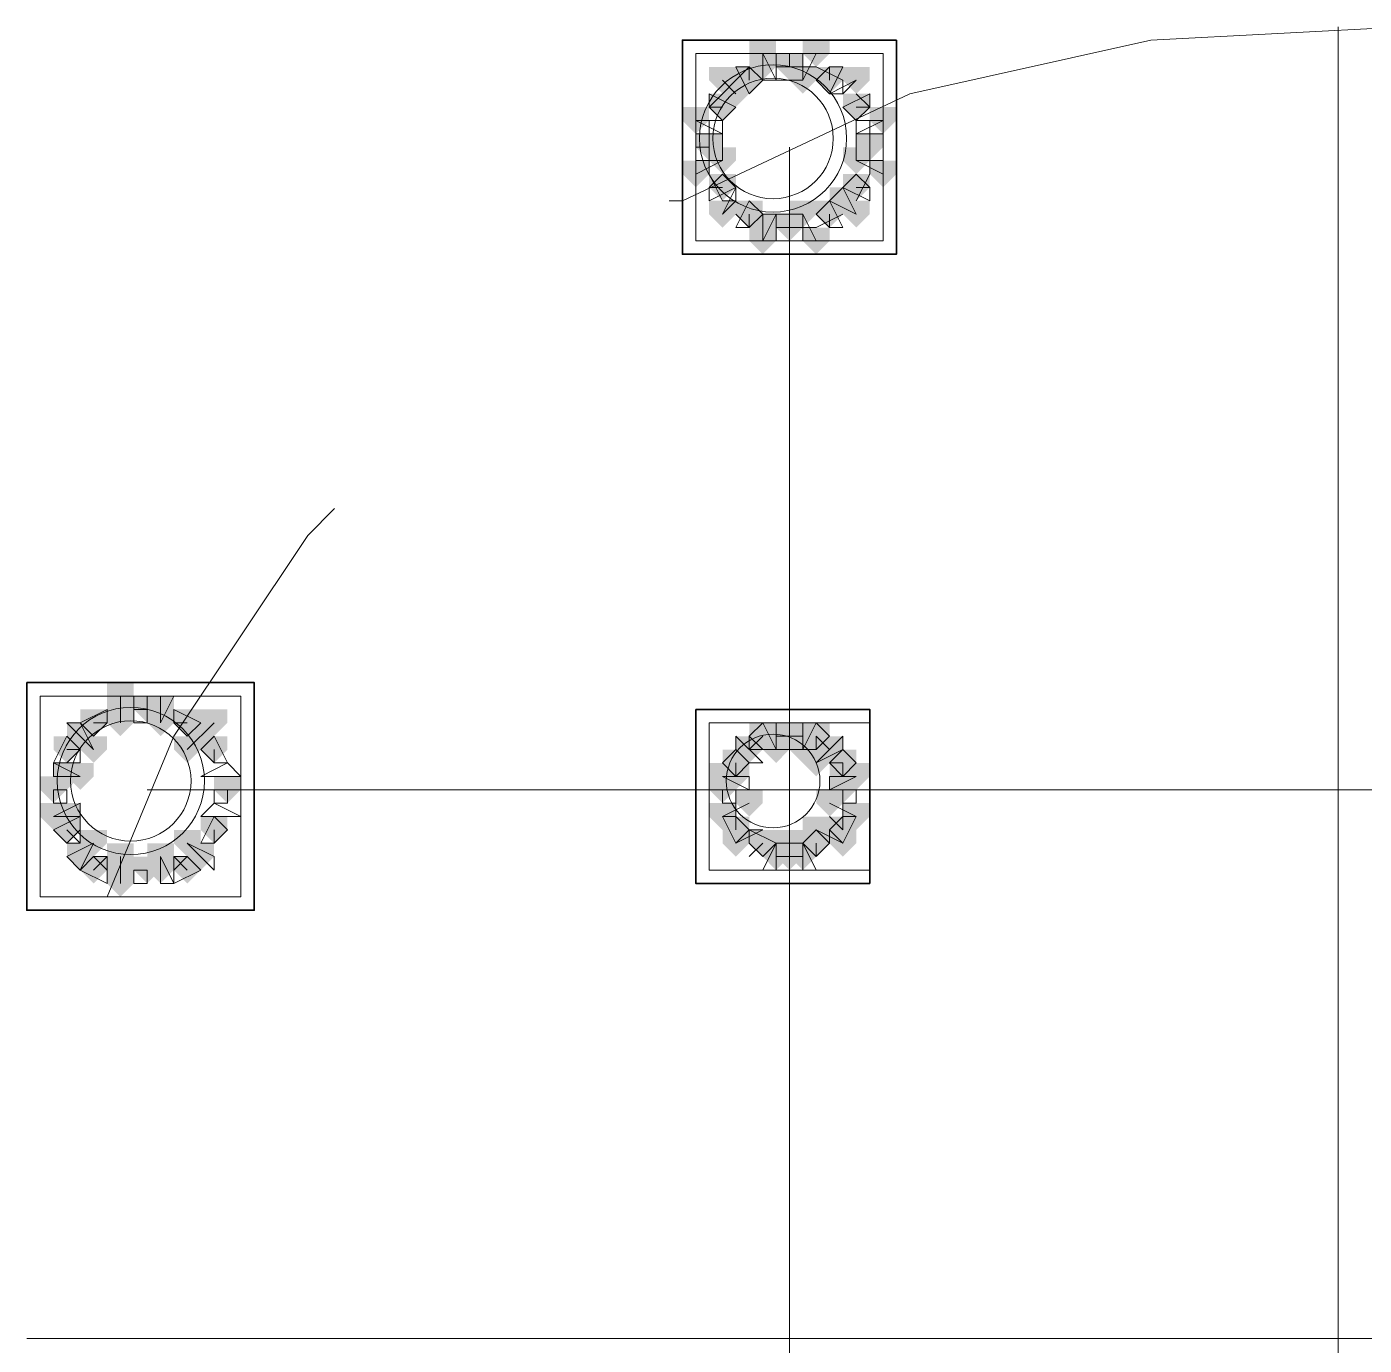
# Model space of a CAD drawing. Header units: millimetres. Extents: x 2315 to 4619, y 1334 to 1897.
# Drawn here: x 3536.06 to 3542.16, y 1541.67 to 1547.68 of the extents above; entities that cross this region are included whole.
import ezdxf

# ---------------------------------------------------------------- set-up
doc = ezdxf.new("R2010")
doc.units = ezdxf.units.MM
for name, color, linetype, true_color in [('PDF_10', 7, 'Continuous', 0x00b85c), ('PDF_AXIS', 7, 'Continuous', 0x00b85c), ('PDF_柱构件', 7, 'Continuous', 0x00b85c), ('PDF_转运站初步方案', 7, 'Continuous', 0x00b85c)]:
    doc.layers.add(name, color=color, linetype=linetype, true_color=true_color)
doc.layers.add('PDF_中心线层', color=1, linetype='Continuous')
doc.layers.add('PDF_粗实线层', color=7, linetype='Continuous')

msp = doc.modelspace()

# ---------------------------------------------------------------- hatches: boundary and pattern name
at = {"layer": 'PDF_10', "transparency": 33554559}
for points in [[(3539.5385, 1547.5601), (3539.4774, 1547.5601), (3539.4774, 1547.499), (3539.5385, 1547.4379), (3539.5996, 1547.499), (3539.5996, 1547.5601)], [(3539.5385, 1547.5601), (3539.4774, 1547.5601), (3539.4774, 1547.499), (3539.5385, 1547.4379), (3539.5996, 1547.499), (3539.5996, 1547.5601)], [(3539.3553, 1547.499), (3539.2942, 1547.499), (3539.2942, 1547.4379), (3539.3553, 1547.3768), (3539.4164, 1547.4379), (3539.4164, 1547.499)], [(3539.3553, 1547.499), (3539.2942, 1547.499), (3539.2942, 1547.4379), (3539.3553, 1547.3768), (3539.4164, 1547.4379), (3539.4164, 1547.499)], [(3539.7218, 1547.499), (3539.6607, 1547.499), (3539.6607, 1547.4379), (3539.7218, 1547.3768), (3539.7828, 1547.4379), (3539.7828, 1547.499)], [(3539.7218, 1547.499), (3539.6607, 1547.499), (3539.6607, 1547.4379), (3539.7218, 1547.3768), (3539.7828, 1547.4379), (3539.7828, 1547.499)], [(3539.2331, 1547.3768), (3539.172, 1547.3768), (3539.172, 1547.3157), (3539.2331, 1547.2547), (3539.2942, 1547.3157), (3539.2942, 1547.3768)], [(3539.2331, 1547.3768), (3539.172, 1547.3768), (3539.172, 1547.3157), (3539.2331, 1547.2547), (3539.2942, 1547.3157), (3539.2942, 1547.3768)], [(3539.8439, 1547.3768), (3539.7828, 1547.3768), (3539.7828, 1547.3157), (3539.8439, 1547.2547), (3539.905, 1547.3157), (3539.905, 1547.3768)], [(3539.8439, 1547.3768), (3539.7828, 1547.3768), (3539.7828, 1547.3157), (3539.8439, 1547.2547), (3539.905, 1547.3157), (3539.905, 1547.3768)], [(3539.172, 1547.1936), (3539.1109, 1547.1936), (3539.1109, 1547.1325), (3539.172, 1547.0714), (3539.2331, 1547.1325), (3539.2331, 1547.1936)], [(3539.172, 1547.1936), (3539.1109, 1547.1936), (3539.1109, 1547.1325), (3539.172, 1547.0714), (3539.2331, 1547.1325), (3539.2331, 1547.1936)], [(3539.905, 1547.1936), (3539.8439, 1547.1936), (3539.8439, 1547.1325), (3539.905, 1547.0714), (3539.9661, 1547.1325), (3539.9661, 1547.1936)], [(3539.905, 1547.1936), (3539.8439, 1547.1936), (3539.8439, 1547.1325), (3539.905, 1547.0714), (3539.9661, 1547.1325), (3539.9661, 1547.1936)], [(3539.905, 1547.1936), (3539.8439, 1547.1936), (3539.8439, 1547.1325), (3539.905, 1547.0714), (3539.9661, 1547.1325), (3539.9661, 1547.1936)], [(3539.2331, 1547.0103), (3539.172, 1547.0103), (3539.172, 1546.9493), (3539.2331, 1546.8882), (3539.2942, 1546.9493), (3539.2942, 1547.0103)], [(3539.2331, 1547.0103), (3539.172, 1547.0103), (3539.172, 1546.9493), (3539.2331, 1546.8882), (3539.2942, 1546.9493), (3539.2942, 1547.0103)], [(3539.8439, 1547.0103), (3539.7828, 1547.0103), (3539.7828, 1546.9493), (3539.8439, 1546.8882), (3539.905, 1546.9493), (3539.905, 1547.0103)], [(3539.8439, 1547.0103), (3539.7828, 1547.0103), (3539.7828, 1546.9493), (3539.8439, 1546.8882), (3539.905, 1546.9493), (3539.905, 1547.0103)], [(3539.3553, 1546.8882), (3539.2942, 1546.8882), (3539.2942, 1546.8271), (3539.3553, 1546.766), (3539.4164, 1546.8271), (3539.4164, 1546.8882)], [(3539.3553, 1546.8882), (3539.2942, 1546.8882), (3539.2942, 1546.8271), (3539.3553, 1546.766), (3539.4164, 1546.8271), (3539.4164, 1546.8882)], [(3539.7218, 1546.8882), (3539.6607, 1546.8882), (3539.6607, 1546.8271), (3539.7218, 1546.766), (3539.7828, 1546.8271), (3539.7828, 1546.8882)], [(3539.7218, 1546.8882), (3539.6607, 1546.8882), (3539.6607, 1546.8271), (3539.7218, 1546.766), (3539.7828, 1546.8271), (3539.7828, 1546.8882)], [(3539.5385, 1546.8271), (3539.4774, 1546.8271), (3539.4774, 1546.766), (3539.5385, 1546.7049), (3539.5996, 1546.766), (3539.5996, 1546.8271)], [(3539.5385, 1546.8271), (3539.4774, 1546.8271), (3539.4774, 1546.766), (3539.5385, 1546.7049), (3539.5996, 1546.766), (3539.5996, 1546.8271)], [(3536.6066, 1544.6282), (3536.5455, 1544.6282), (3536.5455, 1544.5671), (3536.6066, 1544.506), (3536.6677, 1544.5671), (3536.6677, 1544.6282)], [(3536.6066, 1544.6282), (3536.5455, 1544.6282), (3536.5455, 1544.5671), (3536.6066, 1544.506), (3536.6677, 1544.5671), (3536.6677, 1544.6282)], [(3536.3623, 1544.5671), (3536.3012, 1544.5671), (3536.3012, 1544.506), (3536.3623, 1544.4449), (3536.4234, 1544.506), (3536.4234, 1544.5671)], [(3536.3623, 1544.5671), (3536.3012, 1544.5671), (3536.3012, 1544.506), (3536.3623, 1544.4449), (3536.4234, 1544.506), (3536.4234, 1544.5671)], [(3536.7899, 1544.5671), (3536.7288, 1544.5671), (3536.7288, 1544.506), (3536.7899, 1544.4449), (3536.8509, 1544.506), (3536.8509, 1544.5671)], [(3536.7899, 1544.5671), (3536.7288, 1544.5671), (3536.7288, 1544.506), (3536.7899, 1544.4449), (3536.8509, 1544.506), (3536.8509, 1544.5671)], [(3539.4164, 1544.506), (3539.3553, 1544.506), (3539.3553, 1544.4449), (3539.4164, 1544.3839), (3539.4774, 1544.4449), (3539.4774, 1544.506)], [(3539.4164, 1544.506), (3539.3553, 1544.506), (3539.3553, 1544.4449), (3539.4164, 1544.3839), (3539.4774, 1544.4449), (3539.4774, 1544.506)], [(3539.5385, 1544.506), (3539.4774, 1544.506), (3539.4774, 1544.4449), (3539.5385, 1544.3839), (3539.5996, 1544.4449), (3539.5996, 1544.506)], [(3539.5385, 1544.506), (3539.4774, 1544.506), (3539.4774, 1544.4449), (3539.5385, 1544.3839), (3539.5996, 1544.4449), (3539.5996, 1544.506)], [(3539.6607, 1544.506), (3539.5996, 1544.506), (3539.5996, 1544.4449), (3539.6607, 1544.3839), (3539.7218, 1544.4449), (3539.7218, 1544.506)], [(3539.6607, 1544.506), (3539.5996, 1544.506), (3539.5996, 1544.4449), (3539.6607, 1544.3839), (3539.7218, 1544.4449), (3539.7218, 1544.506)], [(3536.2401, 1544.4449), (3536.1791, 1544.4449), (3536.1791, 1544.3839), (3536.2401, 1544.3228), (3536.3012, 1544.3839), (3536.3012, 1544.4449)], [(3536.2401, 1544.4449), (3536.1791, 1544.4449), (3536.1791, 1544.3839), (3536.2401, 1544.3228), (3536.3012, 1544.3839), (3536.3012, 1544.4449)], [(3536.912, 1544.4449), (3536.8509, 1544.4449), (3536.8509, 1544.3839), (3536.912, 1544.3228), (3536.9731, 1544.3839), (3536.9731, 1544.4449)], [(3536.912, 1544.4449), (3536.8509, 1544.4449), (3536.8509, 1544.3839), (3536.912, 1544.3228), (3536.9731, 1544.3839), (3536.9731, 1544.4449)], [(3536.912, 1544.4449), (3536.8509, 1544.4449), (3536.8509, 1544.3839), (3536.912, 1544.3228), (3536.9731, 1544.3839), (3536.9731, 1544.4449)], [(3539.2942, 1544.3839), (3539.2331, 1544.3839), (3539.2331, 1544.3228), (3539.2942, 1544.2617), (3539.3553, 1544.3228), (3539.3553, 1544.3839)], [(3539.2942, 1544.3839), (3539.2331, 1544.3839), (3539.2331, 1544.3228), (3539.2942, 1544.2617), (3539.3553, 1544.3228), (3539.3553, 1544.3839)], [(3539.2942, 1544.3839), (3539.2331, 1544.3839), (3539.2331, 1544.3228), (3539.2942, 1544.2617), (3539.3553, 1544.3228), (3539.3553, 1544.3839)], [(3539.7828, 1544.3839), (3539.7218, 1544.3839), (3539.7218, 1544.3228), (3539.7828, 1544.2617), (3539.8439, 1544.3228), (3539.8439, 1544.3839)], [(3539.7828, 1544.3839), (3539.7218, 1544.3839), (3539.7218, 1544.3228), (3539.7828, 1544.2617), (3539.8439, 1544.3228), (3539.8439, 1544.3839)], [(3536.1791, 1544.2617), (3536.118, 1544.2617), (3536.118, 1544.2006), (3536.1791, 1544.1395), (3536.2401, 1544.2006), (3536.2401, 1544.2617)], [(3536.1791, 1544.2617), (3536.118, 1544.2617), (3536.118, 1544.2006), (3536.1791, 1544.1395), (3536.2401, 1544.2006), (3536.2401, 1544.2617)], [(3536.9731, 1544.2617), (3536.912, 1544.2617), (3536.912, 1544.2006), (3536.9731, 1544.1395), (3537.0342, 1544.2006), (3537.0342, 1544.2617)], [(3536.9731, 1544.2617), (3536.912, 1544.2617), (3536.912, 1544.2006), (3536.9731, 1544.1395), (3537.0342, 1544.2006), (3537.0342, 1544.2617)], [(3539.2331, 1544.2617), (3539.172, 1544.2617), (3539.172, 1544.2006), (3539.2331, 1544.1395), (3539.2942, 1544.2006), (3539.2942, 1544.2617)], [(3539.2331, 1544.2617), (3539.172, 1544.2617), (3539.172, 1544.2006), (3539.2331, 1544.1395), (3539.2942, 1544.2006), (3539.2942, 1544.2617)], [(3539.7828, 1544.2617), (3539.7218, 1544.2617), (3539.7218, 1544.2006), (3539.7828, 1544.1395), (3539.8439, 1544.2006), (3539.8439, 1544.2617)], [(3539.7828, 1544.2617), (3539.7218, 1544.2617), (3539.7218, 1544.2006), (3539.7828, 1544.1395), (3539.8439, 1544.2006), (3539.8439, 1544.2617)], [(3536.2401, 1544.0784), (3536.1791, 1544.0784), (3536.1791, 1544.0174), (3536.2401, 1543.9563), (3536.3012, 1544.0174), (3536.3012, 1544.0784)], [(3536.2401, 1544.0784), (3536.1791, 1544.0784), (3536.1791, 1544.0174), (3536.2401, 1543.9563), (3536.3012, 1544.0174), (3536.3012, 1544.0784)], [(3536.912, 1544.0784), (3536.8509, 1544.0784), (3536.8509, 1544.0174), (3536.912, 1543.9563), (3536.9731, 1544.0174), (3536.9731, 1544.0784)], [(3536.912, 1544.0784), (3536.8509, 1544.0784), (3536.8509, 1544.0174), (3536.912, 1543.9563), (3536.9731, 1544.0174), (3536.9731, 1544.0784)], [(3539.2942, 1544.0784), (3539.2331, 1544.0784), (3539.2331, 1544.0174), (3539.2942, 1543.9563), (3539.3553, 1544.0174), (3539.3553, 1544.0784)], [(3539.2942, 1544.0784), (3539.2331, 1544.0784), (3539.2331, 1544.0174), (3539.2942, 1543.9563), (3539.3553, 1544.0174), (3539.3553, 1544.0784)], [(3539.7828, 1544.0784), (3539.7218, 1544.0784), (3539.7218, 1544.0174), (3539.7828, 1543.9563), (3539.8439, 1544.0174), (3539.8439, 1544.0784)], [(3539.7828, 1544.0784), (3539.7218, 1544.0784), (3539.7218, 1544.0174), (3539.7828, 1543.9563), (3539.8439, 1544.0174), (3539.8439, 1544.0784)], [(3539.4164, 1544.0174), (3539.3553, 1544.0174), (3539.3553, 1543.9563), (3539.4164, 1543.8952), (3539.4774, 1543.9563), (3539.4774, 1544.0174)], [(3539.4164, 1544.0174), (3539.3553, 1544.0174), (3539.3553, 1543.9563), (3539.4164, 1543.8952), (3539.4774, 1543.9563), (3539.4774, 1544.0174)], [(3539.6607, 1544.0174), (3539.5996, 1544.0174), (3539.5996, 1543.9563), (3539.6607, 1543.8952), (3539.7218, 1543.9563), (3539.7218, 1544.0174)], [(3539.6607, 1544.0174), (3539.5996, 1544.0174), (3539.5996, 1543.9563), (3539.6607, 1543.8952), (3539.7218, 1543.9563), (3539.7218, 1544.0174)], [(3539.5385, 1543.9563), (3539.4774, 1543.9563), (3539.4774, 1543.8952), (3539.5385, 1543.8341), (3539.5996, 1543.8952), (3539.5996, 1543.9563)], [(3539.5385, 1543.9563), (3539.4774, 1543.9563), (3539.4774, 1543.8952), (3539.5385, 1543.8341), (3539.5996, 1543.8952), (3539.5996, 1543.9563)], [(3536.3623, 1543.8952), (3536.3012, 1543.8952), (3536.3012, 1543.8341), (3536.3623, 1543.773), (3536.4234, 1543.8341), (3536.4234, 1543.8952)], [(3536.3623, 1543.8952), (3536.3012, 1543.8952), (3536.3012, 1543.8341), (3536.3623, 1543.773), (3536.4234, 1543.8341), (3536.4234, 1543.8952)], [(3536.6066, 1543.8952), (3536.5455, 1543.8952), (3536.5455, 1543.8341), (3536.6066, 1543.773), (3536.6677, 1543.8341), (3536.6677, 1543.8952)], [(3536.6066, 1543.8952), (3536.5455, 1543.8952), (3536.5455, 1543.8341), (3536.6066, 1543.773), (3536.6677, 1543.8341), (3536.6677, 1543.8952)], [(3536.7899, 1543.8952), (3536.7288, 1543.8952), (3536.7288, 1543.8341), (3536.7899, 1543.773), (3536.8509, 1543.8341), (3536.8509, 1543.8952)], [(3536.7899, 1543.8952), (3536.7288, 1543.8952), (3536.7288, 1543.8341), (3536.7899, 1543.773), (3536.8509, 1543.8341), (3536.8509, 1543.8952)]]:
    msp.add_hatch(color=256, dxfattribs=at).paths.add_polyline_path(points)
at = {"layer": 'PDF_柱构件', "transparency": 33554559}
for points in [[(3539.4164, 1547.6211), (3539.3553, 1547.6211), (3539.3553, 1547.5601), (3539.4164, 1547.499), (3539.4774, 1547.5601), (3539.4774, 1547.6211)], [(3539.6607, 1547.6211), (3539.5996, 1547.6211), (3539.5996, 1547.5601), (3539.6607, 1547.499), (3539.7218, 1547.5601), (3539.7218, 1547.6211)], [(3539.4164, 1547.5601), (3539.3553, 1547.5601), (3539.3553, 1547.499), (3539.4164, 1547.4379), (3539.4774, 1547.499), (3539.4774, 1547.5601)], [(3539.2331, 1547.499), (3539.172, 1547.499), (3539.172, 1547.4379), (3539.2331, 1547.3768), (3539.2942, 1547.4379), (3539.2942, 1547.499)], [(3539.5996, 1547.499), (3539.5385, 1547.499), (3539.5385, 1547.4379), (3539.5996, 1547.3768), (3539.6607, 1547.4379), (3539.6607, 1547.499)], [(3539.8439, 1547.499), (3539.7828, 1547.499), (3539.7828, 1547.4379), (3539.8439, 1547.3768), (3539.905, 1547.4379), (3539.905, 1547.499)], [(3539.2942, 1547.4379), (3539.2331, 1547.4379), (3539.2331, 1547.3768), (3539.2942, 1547.3157), (3539.3553, 1547.3768), (3539.3553, 1547.4379)], [(3539.1109, 1547.3157), (3539.0499, 1547.3157), (3539.0499, 1547.2547), (3539.1109, 1547.1936), (3539.172, 1547.2547), (3539.172, 1547.3157)], [(3539.9661, 1547.3157), (3539.905, 1547.3157), (3539.905, 1547.2547), (3539.9661, 1547.1936), (3540.0272, 1547.2547), (3540.0272, 1547.3157)], [(3539.2331, 1547.1325), (3539.172, 1547.1325), (3539.172, 1547.0714), (3539.2331, 1547.0103), (3539.2942, 1547.0714), (3539.2942, 1547.1325)], [(3539.8439, 1547.1325), (3539.7828, 1547.1325), (3539.7828, 1547.0714), (3539.8439, 1547.0103), (3539.905, 1547.0714), (3539.905, 1547.1325)], [(3539.1109, 1547.0714), (3539.0499, 1547.0714), (3539.0499, 1547.0103), (3539.1109, 1546.9493), (3539.172, 1547.0103), (3539.172, 1547.0714)], [(3539.9661, 1547.0714), (3539.905, 1547.0714), (3539.905, 1547.0103), (3539.9661, 1546.9493), (3540.0272, 1547.0103), (3540.0272, 1547.0714)], [(3539.7828, 1546.9493), (3539.7218, 1546.9493), (3539.7218, 1546.8882), (3539.7828, 1546.8271), (3539.8439, 1546.8882), (3539.8439, 1546.9493)], [(3539.2331, 1546.8882), (3539.172, 1546.8882), (3539.172, 1546.8271), (3539.2331, 1546.766), (3539.2942, 1546.8271), (3539.2942, 1546.8882)], [(3539.5996, 1546.8882), (3539.5385, 1546.8882), (3539.5385, 1546.8271), (3539.5996, 1546.766), (3539.6607, 1546.8271), (3539.6607, 1546.8882)], [(3539.8439, 1546.8882), (3539.7828, 1546.8882), (3539.7828, 1546.8271), (3539.8439, 1546.766), (3539.905, 1546.8271), (3539.905, 1546.8882)], [(3539.4164, 1546.8271), (3539.3553, 1546.8271), (3539.3553, 1546.766), (3539.4164, 1546.7049), (3539.4774, 1546.766), (3539.4774, 1546.8271)], [(3539.4164, 1546.766), (3539.3553, 1546.766), (3539.3553, 1546.7049), (3539.4164, 1546.6439), (3539.4774, 1546.7049), (3539.4774, 1546.766)], [(3539.6607, 1546.766), (3539.5996, 1546.766), (3539.5996, 1546.7049), (3539.6607, 1546.6439), (3539.7218, 1546.7049), (3539.7218, 1546.766)], [(3536.4845, 1544.6893), (3536.4234, 1544.6893), (3536.4234, 1544.6282), (3536.4845, 1544.5671), (3536.5455, 1544.6282), (3536.5455, 1544.6893)], [(3536.4845, 1544.6282), (3536.4234, 1544.6282), (3536.4234, 1544.5671), (3536.4845, 1544.506), (3536.5455, 1544.5671), (3536.5455, 1544.6282)], [(3536.6677, 1544.6282), (3536.6066, 1544.6282), (3536.6066, 1544.5671), (3536.6677, 1544.506), (3536.7288, 1544.5671), (3536.7288, 1544.6282)], [(3536.4845, 1544.5671), (3536.4234, 1544.5671), (3536.4234, 1544.506), (3536.4845, 1544.4449), (3536.5455, 1544.506), (3536.5455, 1544.5671)], [(3536.6677, 1544.5671), (3536.6066, 1544.5671), (3536.6066, 1544.506), (3536.6677, 1544.4449), (3536.7288, 1544.506), (3536.7288, 1544.5671)], [(3536.912, 1544.5671), (3536.8509, 1544.5671), (3536.8509, 1544.506), (3536.912, 1544.4449), (3536.9731, 1544.506), (3536.9731, 1544.5671)], [(3536.3012, 1544.506), (3536.2401, 1544.506), (3536.2401, 1544.4449), (3536.3012, 1544.3839), (3536.3623, 1544.4449), (3536.3623, 1544.506)], [(3536.8509, 1544.506), (3536.7899, 1544.506), (3536.7899, 1544.4449), (3536.8509, 1544.3839), (3536.912, 1544.4449), (3536.912, 1544.506)], [(3539.4774, 1544.506), (3539.4164, 1544.506), (3539.4164, 1544.4449), (3539.4774, 1544.3839), (3539.5385, 1544.4449), (3539.5385, 1544.506)], [(3539.5996, 1544.506), (3539.5385, 1544.506), (3539.5385, 1544.4449), (3539.5996, 1544.3839), (3539.6607, 1544.4449), (3539.6607, 1544.506)], [(3536.3623, 1544.4449), (3536.3012, 1544.4449), (3536.3012, 1544.3839), (3536.3623, 1544.3228), (3536.4234, 1544.3839), (3536.4234, 1544.4449)], [(3536.7899, 1544.4449), (3536.7288, 1544.4449), (3536.7288, 1544.3839), (3536.7899, 1544.3228), (3536.8509, 1544.3839), (3536.8509, 1544.4449)], [(3539.3553, 1544.4449), (3539.2942, 1544.4449), (3539.2942, 1544.3839), (3539.3553, 1544.3228), (3539.4164, 1544.3839), (3539.4164, 1544.4449)], [(3539.4774, 1544.4449), (3539.4164, 1544.4449), (3539.4164, 1544.3839), (3539.4774, 1544.3228), (3539.5385, 1544.3839), (3539.5385, 1544.4449)], [(3539.5996, 1544.4449), (3539.5385, 1544.4449), (3539.5385, 1544.3839), (3539.5996, 1544.3228), (3539.6607, 1544.3839), (3539.6607, 1544.4449)], [(3539.7218, 1544.4449), (3539.6607, 1544.4449), (3539.6607, 1544.3839), (3539.7218, 1544.3228), (3539.7828, 1544.3839), (3539.7828, 1544.4449)], [(3539.6607, 1544.3839), (3539.5996, 1544.3839), (3539.5996, 1544.3228), (3539.6607, 1544.2617), (3539.7218, 1544.3228), (3539.7218, 1544.3839)], [(3536.2401, 1544.3228), (3536.1791, 1544.3228), (3536.1791, 1544.2617), (3536.2401, 1544.2006), (3536.3012, 1544.2617), (3536.3012, 1544.3228)], [(3536.3012, 1544.3228), (3536.2401, 1544.3228), (3536.2401, 1544.2617), (3536.3012, 1544.2006), (3536.3623, 1544.2617), (3536.3623, 1544.3228)], [(3539.2331, 1544.3228), (3539.172, 1544.3228), (3539.172, 1544.2617), (3539.2331, 1544.2006), (3539.2942, 1544.2617), (3539.2942, 1544.3228)], [(3539.2942, 1544.3228), (3539.2331, 1544.3228), (3539.2331, 1544.2617), (3539.2942, 1544.2006), (3539.3553, 1544.2617), (3539.3553, 1544.3228)], [(3539.7828, 1544.3228), (3539.7218, 1544.3228), (3539.7218, 1544.2617), (3539.7828, 1544.2006), (3539.8439, 1544.2617), (3539.8439, 1544.3228)], [(3539.8439, 1544.3228), (3539.7828, 1544.3228), (3539.7828, 1544.2617), (3539.8439, 1544.2006), (3539.905, 1544.2617), (3539.905, 1544.3228)], [(3539.3553, 1544.2006), (3539.2942, 1544.2006), (3539.2942, 1544.1395), (3539.3553, 1544.0784), (3539.4164, 1544.1395), (3539.4164, 1544.2006)], [(3539.7218, 1544.2006), (3539.6607, 1544.2006), (3539.6607, 1544.1395), (3539.7218, 1544.0784), (3539.7828, 1544.1395), (3539.7828, 1544.2006)], [(3536.1791, 1544.1395), (3536.118, 1544.1395), (3536.118, 1544.0784), (3536.1791, 1544.0174), (3536.2401, 1544.0784), (3536.2401, 1544.1395)], [(3536.2401, 1544.1395), (3536.1791, 1544.1395), (3536.1791, 1544.0784), (3536.2401, 1544.0174), (3536.3012, 1544.0784), (3536.3012, 1544.1395)], [(3539.2331, 1544.1395), (3539.172, 1544.1395), (3539.172, 1544.0784), (3539.2331, 1544.0174), (3539.2942, 1544.0784), (3539.2942, 1544.1395)], [(3539.8439, 1544.1395), (3539.7828, 1544.1395), (3539.7828, 1544.0784), (3539.8439, 1544.0174), (3539.905, 1544.0784), (3539.905, 1544.1395)], [(3539.6607, 1544.0784), (3539.5996, 1544.0784), (3539.5996, 1544.0174), (3539.6607, 1543.9563), (3539.7218, 1544.0174), (3539.7218, 1544.0784)], [(3536.3623, 1544.0174), (3536.3012, 1544.0174), (3536.3012, 1543.9563), (3536.3623, 1543.8952), (3536.4234, 1543.9563), (3536.4234, 1544.0174)], [(3536.7899, 1544.0174), (3536.7288, 1544.0174), (3536.7288, 1543.9563), (3536.7899, 1543.8952), (3536.8509, 1543.9563), (3536.8509, 1544.0174)], [(3539.2942, 1544.0174), (3539.2331, 1544.0174), (3539.2331, 1543.9563), (3539.2942, 1543.8952), (3539.3553, 1543.9563), (3539.3553, 1544.0174)], [(3539.4774, 1544.0174), (3539.4164, 1544.0174), (3539.4164, 1543.9563), (3539.4774, 1543.8952), (3539.5385, 1543.9563), (3539.5385, 1544.0174)], [(3539.5996, 1544.0174), (3539.5385, 1544.0174), (3539.5385, 1543.9563), (3539.5996, 1543.8952), (3539.6607, 1543.9563), (3539.6607, 1544.0174)], [(3539.7828, 1544.0174), (3539.7218, 1544.0174), (3539.7218, 1543.9563), (3539.7828, 1543.8952), (3539.8439, 1543.9563), (3539.8439, 1544.0174)], [(3536.3012, 1543.9563), (3536.2401, 1543.9563), (3536.2401, 1543.8952), (3536.3012, 1543.8341), (3536.3623, 1543.8952), (3536.3623, 1543.9563)], [(3536.4845, 1543.9563), (3536.4234, 1543.9563), (3536.4234, 1543.8952), (3536.4845, 1543.8341), (3536.5455, 1543.8952), (3536.5455, 1543.9563)], [(3536.6677, 1543.9563), (3536.6066, 1543.9563), (3536.6066, 1543.8952), (3536.6677, 1543.8341), (3536.7288, 1543.8952), (3536.7288, 1543.9563)], [(3536.8509, 1543.9563), (3536.7899, 1543.9563), (3536.7899, 1543.8952), (3536.8509, 1543.8341), (3536.912, 1543.8952), (3536.912, 1543.9563)], [(3539.4774, 1543.9563), (3539.4164, 1543.9563), (3539.4164, 1543.8952), (3539.4774, 1543.8341), (3539.5385, 1543.8952), (3539.5385, 1543.9563)], [(3539.5996, 1543.9563), (3539.5385, 1543.9563), (3539.5385, 1543.8952), (3539.5996, 1543.8341), (3539.6607, 1543.8952), (3539.6607, 1543.9563)], [(3536.4845, 1543.8952), (3536.4234, 1543.8952), (3536.4234, 1543.8341), (3536.4845, 1543.773), (3536.5455, 1543.8341), (3536.5455, 1543.8952)], [(3536.6677, 1543.8952), (3536.6066, 1543.8952), (3536.6066, 1543.8341), (3536.6677, 1543.773), (3536.7288, 1543.8341), (3536.7288, 1543.8952)], [(3536.4845, 1543.8341), (3536.4234, 1543.8341), (3536.4234, 1543.773), (3536.4845, 1543.712), (3536.5455, 1543.773), (3536.5455, 1543.8341)]]:
    msp.add_hatch(color=256, dxfattribs=at).paths.add_polyline_path(points)
at = {"layer": 'PDF_转运站初步方案', "transparency": 33554559}
for points in [[(3539.5385, 1547.5601), (3539.4774, 1547.5601), (3539.4774, 1547.499), (3539.5385, 1547.4379), (3539.5996, 1547.499), (3539.5996, 1547.5601)], [(3539.5385, 1547.5601), (3539.4774, 1547.5601), (3539.4774, 1547.499), (3539.5385, 1547.4379), (3539.5996, 1547.499), (3539.5996, 1547.5601)], [(3539.3553, 1547.499), (3539.2942, 1547.499), (3539.2942, 1547.4379), (3539.3553, 1547.3768), (3539.4164, 1547.4379), (3539.4164, 1547.499)], [(3539.3553, 1547.499), (3539.2942, 1547.499), (3539.2942, 1547.4379), (3539.3553, 1547.3768), (3539.4164, 1547.4379), (3539.4164, 1547.499)], [(3539.7218, 1547.499), (3539.6607, 1547.499), (3539.6607, 1547.4379), (3539.7218, 1547.3768), (3539.7828, 1547.4379), (3539.7828, 1547.499)], [(3539.7218, 1547.499), (3539.6607, 1547.499), (3539.6607, 1547.4379), (3539.7218, 1547.3768), (3539.7828, 1547.4379), (3539.7828, 1547.499)], [(3539.2331, 1547.3768), (3539.172, 1547.3768), (3539.172, 1547.3157), (3539.2331, 1547.2547), (3539.2942, 1547.3157), (3539.2942, 1547.3768)], [(3539.2331, 1547.3768), (3539.172, 1547.3768), (3539.172, 1547.3157), (3539.2331, 1547.2547), (3539.2942, 1547.3157), (3539.2942, 1547.3768)], [(3539.8439, 1547.3768), (3539.7828, 1547.3768), (3539.7828, 1547.3157), (3539.8439, 1547.2547), (3539.905, 1547.3157), (3539.905, 1547.3768)], [(3539.8439, 1547.3768), (3539.7828, 1547.3768), (3539.7828, 1547.3157), (3539.8439, 1547.2547), (3539.905, 1547.3157), (3539.905, 1547.3768)], [(3539.172, 1547.1936), (3539.1109, 1547.1936), (3539.1109, 1547.1325), (3539.172, 1547.0714), (3539.2331, 1547.1325), (3539.2331, 1547.1936)], [(3539.172, 1547.1936), (3539.1109, 1547.1936), (3539.1109, 1547.1325), (3539.172, 1547.0714), (3539.2331, 1547.1325), (3539.2331, 1547.1936)], [(3539.905, 1547.1936), (3539.8439, 1547.1936), (3539.8439, 1547.1325), (3539.905, 1547.0714), (3539.9661, 1547.1325), (3539.9661, 1547.1936)], [(3539.905, 1547.1936), (3539.8439, 1547.1936), (3539.8439, 1547.1325), (3539.905, 1547.0714), (3539.9661, 1547.1325), (3539.9661, 1547.1936)], [(3539.2331, 1547.0103), (3539.172, 1547.0103), (3539.172, 1546.9493), (3539.2331, 1546.8882), (3539.2942, 1546.9493), (3539.2942, 1547.0103)], [(3539.2331, 1547.0103), (3539.172, 1547.0103), (3539.172, 1546.9493), (3539.2331, 1546.8882), (3539.2942, 1546.9493), (3539.2942, 1547.0103)], [(3539.8439, 1547.0103), (3539.7828, 1547.0103), (3539.7828, 1546.9493), (3539.8439, 1546.8882), (3539.905, 1546.9493), (3539.905, 1547.0103)], [(3539.8439, 1547.0103), (3539.7828, 1547.0103), (3539.7828, 1546.9493), (3539.8439, 1546.8882), (3539.905, 1546.9493), (3539.905, 1547.0103)], [(3539.3553, 1546.8882), (3539.2942, 1546.8882), (3539.2942, 1546.8271), (3539.3553, 1546.766), (3539.4164, 1546.8271), (3539.4164, 1546.8882)], [(3539.3553, 1546.8882), (3539.2942, 1546.8882), (3539.2942, 1546.8271), (3539.3553, 1546.766), (3539.4164, 1546.8271), (3539.4164, 1546.8882)], [(3539.7218, 1546.8882), (3539.6607, 1546.8882), (3539.6607, 1546.8271), (3539.7218, 1546.766), (3539.7828, 1546.8271), (3539.7828, 1546.8882)], [(3539.7218, 1546.8882), (3539.6607, 1546.8882), (3539.6607, 1546.8271), (3539.7218, 1546.766), (3539.7828, 1546.8271), (3539.7828, 1546.8882)], [(3539.5385, 1546.8271), (3539.4774, 1546.8271), (3539.4774, 1546.766), (3539.5385, 1546.7049), (3539.5996, 1546.766), (3539.5996, 1546.8271)], [(3539.5385, 1546.8271), (3539.4774, 1546.8271), (3539.4774, 1546.766), (3539.5385, 1546.7049), (3539.5996, 1546.766), (3539.5996, 1546.8271)], [(3536.6066, 1544.6282), (3536.5455, 1544.6282), (3536.5455, 1544.5671), (3536.6066, 1544.506), (3536.6677, 1544.5671), (3536.6677, 1544.6282)], [(3536.6066, 1544.6282), (3536.5455, 1544.6282), (3536.5455, 1544.5671), (3536.6066, 1544.506), (3536.6677, 1544.5671), (3536.6677, 1544.6282)], [(3536.3623, 1544.5671), (3536.3012, 1544.5671), (3536.3012, 1544.506), (3536.3623, 1544.4449), (3536.4234, 1544.506), (3536.4234, 1544.5671)], [(3536.3623, 1544.5671), (3536.3012, 1544.5671), (3536.3012, 1544.506), (3536.3623, 1544.4449), (3536.4234, 1544.506), (3536.4234, 1544.5671)], [(3536.7899, 1544.5671), (3536.7288, 1544.5671), (3536.7288, 1544.506), (3536.7899, 1544.4449), (3536.8509, 1544.506), (3536.8509, 1544.5671)], [(3536.7899, 1544.5671), (3536.7288, 1544.5671), (3536.7288, 1544.506), (3536.7899, 1544.4449), (3536.8509, 1544.506), (3536.8509, 1544.5671)], [(3539.4164, 1544.506), (3539.3553, 1544.506), (3539.3553, 1544.4449), (3539.4164, 1544.3839), (3539.4774, 1544.4449), (3539.4774, 1544.506)], [(3539.4164, 1544.506), (3539.3553, 1544.506), (3539.3553, 1544.4449), (3539.4164, 1544.3839), (3539.4774, 1544.4449), (3539.4774, 1544.506)], [(3539.5385, 1544.506), (3539.4774, 1544.506), (3539.4774, 1544.4449), (3539.5385, 1544.3839), (3539.5996, 1544.4449), (3539.5996, 1544.506)], [(3539.5385, 1544.506), (3539.4774, 1544.506), (3539.4774, 1544.4449), (3539.5385, 1544.3839), (3539.5996, 1544.4449), (3539.5996, 1544.506)], [(3539.6607, 1544.506), (3539.5996, 1544.506), (3539.5996, 1544.4449), (3539.6607, 1544.3839), (3539.7218, 1544.4449), (3539.7218, 1544.506)], [(3539.6607, 1544.506), (3539.5996, 1544.506), (3539.5996, 1544.4449), (3539.6607, 1544.3839), (3539.7218, 1544.4449), (3539.7218, 1544.506)], [(3536.2401, 1544.4449), (3536.1791, 1544.4449), (3536.1791, 1544.3839), (3536.2401, 1544.3228), (3536.3012, 1544.3839), (3536.3012, 1544.4449)], [(3536.2401, 1544.4449), (3536.1791, 1544.4449), (3536.1791, 1544.3839), (3536.2401, 1544.3228), (3536.3012, 1544.3839), (3536.3012, 1544.4449)], [(3536.912, 1544.4449), (3536.8509, 1544.4449), (3536.8509, 1544.3839), (3536.912, 1544.3228), (3536.9731, 1544.3839), (3536.9731, 1544.4449)], [(3536.912, 1544.4449), (3536.8509, 1544.4449), (3536.8509, 1544.3839), (3536.912, 1544.3228), (3536.9731, 1544.3839), (3536.9731, 1544.4449)], [(3539.2942, 1544.3839), (3539.2331, 1544.3839), (3539.2331, 1544.3228), (3539.2942, 1544.2617), (3539.3553, 1544.3228), (3539.3553, 1544.3839)], [(3539.2942, 1544.3839), (3539.2331, 1544.3839), (3539.2331, 1544.3228), (3539.2942, 1544.2617), (3539.3553, 1544.3228), (3539.3553, 1544.3839)], [(3539.7828, 1544.3839), (3539.7218, 1544.3839), (3539.7218, 1544.3228), (3539.7828, 1544.2617), (3539.8439, 1544.3228), (3539.8439, 1544.3839)], [(3539.7828, 1544.3839), (3539.7218, 1544.3839), (3539.7218, 1544.3228), (3539.7828, 1544.2617), (3539.8439, 1544.3228), (3539.8439, 1544.3839)], [(3536.1791, 1544.2617), (3536.118, 1544.2617), (3536.118, 1544.2006), (3536.1791, 1544.1395), (3536.2401, 1544.2006), (3536.2401, 1544.2617)], [(3536.1791, 1544.2617), (3536.118, 1544.2617), (3536.118, 1544.2006), (3536.1791, 1544.1395), (3536.2401, 1544.2006), (3536.2401, 1544.2617)], [(3536.9731, 1544.2617), (3536.912, 1544.2617), (3536.912, 1544.2006), (3536.9731, 1544.1395), (3537.0342, 1544.2006), (3537.0342, 1544.2617)], [(3536.9731, 1544.2617), (3536.912, 1544.2617), (3536.912, 1544.2006), (3536.9731, 1544.1395), (3537.0342, 1544.2006), (3537.0342, 1544.2617)], [(3539.2331, 1544.2617), (3539.172, 1544.2617), (3539.172, 1544.2006), (3539.2331, 1544.1395), (3539.2942, 1544.2006), (3539.2942, 1544.2617)], [(3539.2331, 1544.2617), (3539.172, 1544.2617), (3539.172, 1544.2006), (3539.2331, 1544.1395), (3539.2942, 1544.2006), (3539.2942, 1544.2617)], [(3539.7828, 1544.2617), (3539.7218, 1544.2617), (3539.7218, 1544.2006), (3539.7828, 1544.1395), (3539.8439, 1544.2006), (3539.8439, 1544.2617)], [(3539.7828, 1544.2617), (3539.7218, 1544.2617), (3539.7218, 1544.2006), (3539.7828, 1544.1395), (3539.8439, 1544.2006), (3539.8439, 1544.2617)], [(3536.2401, 1544.0784), (3536.1791, 1544.0784), (3536.1791, 1544.0174), (3536.2401, 1543.9563), (3536.3012, 1544.0174), (3536.3012, 1544.0784)], [(3536.2401, 1544.0784), (3536.1791, 1544.0784), (3536.1791, 1544.0174), (3536.2401, 1543.9563), (3536.3012, 1544.0174), (3536.3012, 1544.0784)], [(3536.912, 1544.0784), (3536.8509, 1544.0784), (3536.8509, 1544.0174), (3536.912, 1543.9563), (3536.9731, 1544.0174), (3536.9731, 1544.0784)], [(3536.912, 1544.0784), (3536.8509, 1544.0784), (3536.8509, 1544.0174), (3536.912, 1543.9563), (3536.9731, 1544.0174), (3536.9731, 1544.0784)], [(3539.2942, 1544.0784), (3539.2331, 1544.0784), (3539.2331, 1544.0174), (3539.2942, 1543.9563), (3539.3553, 1544.0174), (3539.3553, 1544.0784)], [(3539.2942, 1544.0784), (3539.2331, 1544.0784), (3539.2331, 1544.0174), (3539.2942, 1543.9563), (3539.3553, 1544.0174), (3539.3553, 1544.0784)], [(3539.7828, 1544.0784), (3539.7218, 1544.0784), (3539.7218, 1544.0174), (3539.7828, 1543.9563), (3539.8439, 1544.0174), (3539.8439, 1544.0784)], [(3539.7828, 1544.0784), (3539.7218, 1544.0784), (3539.7218, 1544.0174), (3539.7828, 1543.9563), (3539.8439, 1544.0174), (3539.8439, 1544.0784)], [(3539.4164, 1544.0174), (3539.3553, 1544.0174), (3539.3553, 1543.9563), (3539.4164, 1543.8952), (3539.4774, 1543.9563), (3539.4774, 1544.0174)], [(3539.4164, 1544.0174), (3539.3553, 1544.0174), (3539.3553, 1543.9563), (3539.4164, 1543.8952), (3539.4774, 1543.9563), (3539.4774, 1544.0174)], [(3539.6607, 1544.0174), (3539.5996, 1544.0174), (3539.5996, 1543.9563), (3539.6607, 1543.8952), (3539.7218, 1543.9563), (3539.7218, 1544.0174)], [(3539.6607, 1544.0174), (3539.5996, 1544.0174), (3539.5996, 1543.9563), (3539.6607, 1543.8952), (3539.7218, 1543.9563), (3539.7218, 1544.0174)], [(3539.5385, 1543.9563), (3539.4774, 1543.9563), (3539.4774, 1543.8952), (3539.5385, 1543.8341), (3539.5996, 1543.8952), (3539.5996, 1543.9563)], [(3539.5385, 1543.9563), (3539.4774, 1543.9563), (3539.4774, 1543.8952), (3539.5385, 1543.8341), (3539.5996, 1543.8952), (3539.5996, 1543.9563)], [(3536.3623, 1543.8952), (3536.3012, 1543.8952), (3536.3012, 1543.8341), (3536.3623, 1543.773), (3536.4234, 1543.8341), (3536.4234, 1543.8952)], [(3536.3623, 1543.8952), (3536.3012, 1543.8952), (3536.3012, 1543.8341), (3536.3623, 1543.773), (3536.4234, 1543.8341), (3536.4234, 1543.8952)], [(3536.6066, 1543.8952), (3536.5455, 1543.8952), (3536.5455, 1543.8341), (3536.6066, 1543.773), (3536.6677, 1543.8341), (3536.6677, 1543.8952)], [(3536.6066, 1543.8952), (3536.5455, 1543.8952), (3536.5455, 1543.8341), (3536.6066, 1543.773), (3536.6677, 1543.8341), (3536.6677, 1543.8952)], [(3536.7899, 1543.8952), (3536.7288, 1543.8952), (3536.7288, 1543.8341), (3536.7899, 1543.773), (3536.8509, 1543.8341), (3536.8509, 1543.8952)], [(3536.7899, 1543.8952), (3536.7288, 1543.8952), (3536.7288, 1543.8341), (3536.7899, 1543.773), (3536.8509, 1543.8341), (3536.8509, 1543.8952)]]:
    msp.add_hatch(color=256, dxfattribs=at).paths.add_polyline_path(points)

# ---------------------------------------------------------------- linework, layer by layer
at = {"layer": 'PDF_10', "lineweight": 18}
for points in [[(3539.5385, 1547.499), (3539.5385, 1547.5601)], [(3539.3553, 1547.4379), (3539.3553, 1547.499), (3539.2942, 1547.4379)], [(3539.5996, 1547.499), (3539.4774, 1547.499)], [(3539.7828, 1547.4379), (3539.6607, 1547.499)], [(3539.7218, 1547.4379), (3539.7218, 1547.499)], [(3539.2331, 1547.3768), (3539.172, 1547.3157), (3539.2331, 1547.3157)], [(3539.8439, 1547.3157), (3539.905, 1547.3157), (3539.8439, 1547.3768)], [(3539.172, 1547.1936), (3539.172, 1547.0714)], [(3539.905, 1547.0714), (3539.905, 1547.1936)], [(3539.172, 1547.1325), (3539.1109, 1547.1325)], [(3539.172, 1547.0103), (3539.2331, 1546.8882)], [(3539.8439, 1546.8882), (3539.905, 1547.0103)], [(3539.2331, 1546.9493), (3539.172, 1546.9493)], [(3539.8439, 1546.9493), (3539.905, 1546.9493)], [(3539.2942, 1546.8271), (3539.3553, 1546.766), (3539.3553, 1546.8271)], [(3539.6607, 1546.766), (3539.7828, 1546.8271)], [(3539.7218, 1546.8271), (3539.7218, 1546.766)], [(3539.4774, 1546.766), (3539.5996, 1546.766)], [(3539.5385, 1546.766), (3539.5385, 1546.7049)], [(3536.5455, 1544.5671), (3536.6066, 1544.5671), (3536.6066, 1544.506)], [(3536.3623, 1544.506), (3536.4234, 1544.506), (3536.3623, 1544.506)], [(3536.7899, 1544.506), (3536.7288, 1544.506), (3536.7899, 1544.506)], [(3539.5385, 1544.4449), (3539.5385, 1544.506)], [(3539.3553, 1544.3839), (3539.4164, 1544.4449)], [(3539.4164, 1544.3839), (3539.3553, 1544.4449)], [(3539.4774, 1544.4449), (3539.5996, 1544.4449)], [(3539.6607, 1544.3839), (3539.6607, 1544.4449), (3539.7218, 1544.3839)], [(3536.2401, 1544.3228), (3536.3012, 1544.3839), (3536.2401, 1544.3839)], [(3536.912, 1544.3839), (3536.912, 1544.3228)], [(3539.2942, 1544.2617), (3539.2942, 1544.3228)], [(3539.7218, 1544.3228), (3539.7828, 1544.3228), (3539.7828, 1544.2617)], [(3536.1791, 1544.1395), (3536.1791, 1544.2006), (3536.2401, 1544.2006)], [(3536.912, 1544.2006), (3536.9731, 1544.2006), (3536.9731, 1544.1395)], [(3539.2331, 1544.1395), (3539.2331, 1544.2006), (3539.2942, 1544.2006)], [(3539.8439, 1544.2006), (3539.7828, 1544.2006), (3539.7828, 1544.1395)], [(3539.2942, 1544.0174), (3539.2942, 1544.0784), (3539.2942, 1544.0174)], [(3539.7828, 1544.0784), (3539.7828, 1544.0174), (3539.7218, 1544.0784)], [(3536.3012, 1543.9563), (3536.2401, 1544.0174)], [(3536.3012, 1544.0174), (3536.2401, 1543.9563)], [(3536.912, 1543.9563), (3536.912, 1544.0174), (3536.912, 1543.9563)], [(3539.4164, 1543.8952), (3539.3553, 1543.9563)], [(3539.4164, 1543.9563), (3539.3553, 1543.8952)], [(3539.5385, 1543.9563), (3539.5385, 1543.8952)], [(3539.7218, 1543.9563), (3539.6607, 1543.8952), (3539.6607, 1543.9563)], [(3536.4234, 1543.8341), (3536.3623, 1543.8952)], [(3536.4234, 1543.8952), (3536.3623, 1543.8341)], [(3536.7899, 1543.8952), (3536.7288, 1543.8341)], [(3536.7288, 1543.8952), (3536.7899, 1543.8341)], [(3539.5996, 1543.8952), (3539.4774, 1543.8952)], [(3536.6066, 1543.773), (3536.6066, 1543.8341), (3536.5455, 1543.8341)]]:
    msp.add_lwpolyline(points, dxfattribs=at)
at = {"layer": 'PDF_AXIS', "lineweight": 18}
for points in [[(3539.9661, 1547.5601), (3539.9661, 1546.7049), (3539.1109, 1546.7049), (3539.1109, 1547.5601)], [(3536.118, 1544.6282), (3536.118, 1543.712), (3537.0342, 1543.712), (3537.0342, 1544.6282)], [(3539.172, 1544.506), (3539.172, 1543.8341), (3539.905, 1543.8341), (3539.905, 1544.506)]]:
    msp.add_lwpolyline(points, close=True, dxfattribs=at)
at = {"layer": 'PDF_中心线层', "color": 112, "lineweight": 18, "true_color": 0x00b85c}
for points in [[(3548.0288, 1541.6963), (3547.9066, 1542.7957), (3547.6012, 1543.8952), (3547.0515, 1544.9336), (3546.3796, 1545.8498), (3545.5245, 1546.5828), (3544.5472, 1547.1325), (3543.4477, 1547.499), (3542.3482, 1547.6822), (3541.1877, 1547.6211), (3540.0882, 1547.3768), (3539.0499, 1546.8882), (3538.9888, 1546.8882)], [(3539.5385, 1547.1325), (3539.5385, 1536.199)], [(3537.4618, 1545.4833), (3537.3396, 1545.3611), (3536.7288, 1544.4449), (3536.4234, 1543.712)], [(3536.6066, 1544.2006), (3547.4791, 1544.2006)], [(3548.0288, 1541.6963), (3536.0569, 1541.6963), (3548.0288, 1541.6963)]]:
    msp.add_lwpolyline(points, dxfattribs=at)
msp.add_lwpolyline([(3542.0428, 1535.6493), (3542.0428, 1547.6822)], close=True, dxfattribs=at)
at = {"layer": 'PDF_柱构件', "lineweight": 18}
for points in [[(3539.4164, 1547.5601), (3539.4774, 1547.4379), (3539.4164, 1547.4379)], [(3539.5996, 1547.4379), (3539.4774, 1547.4379), (3539.4774, 1547.5601), (3539.5996, 1547.5601)], [(3539.6607, 1547.5601), (3539.5996, 1547.4379)], [(3539.4164, 1547.4379), (3539.3553, 1547.3768), (3539.2942, 1547.499), (3539.3553, 1547.499)], [(3539.7218, 1547.3768), (3539.6607, 1547.4379), (3539.7218, 1547.499), (3539.7828, 1547.499)], [(3539.2331, 1547.4379), (3539.2942, 1547.3768)], [(3539.8439, 1547.4379), (3539.7828, 1547.3768), (3539.7218, 1547.3768)], [(3539.2942, 1547.3157), (3539.2331, 1547.2547), (3539.172, 1547.3157), (3539.172, 1547.3768)], [(3539.8439, 1547.2547), (3539.7828, 1547.3157), (3539.905, 1547.3768), (3539.905, 1547.3157)], [(3539.1109, 1547.2547), (3539.2331, 1547.2547), (3539.2331, 1547.1936)], [(3539.9661, 1547.2547), (3539.8439, 1547.1936), (3539.8439, 1547.2547)], [(3539.2331, 1547.1936), (3539.2331, 1547.0714), (3539.1109, 1547.0714), (3539.1109, 1547.1936)], [(3539.8439, 1547.0714), (3539.8439, 1547.1936), (3539.9661, 1547.1936), (3539.9661, 1547.0714)], [(3539.1109, 1547.0103), (3539.2331, 1547.0714)], [(3539.9661, 1547.0103), (3539.8439, 1547.0714)], [(3539.2331, 1547.0103), (3539.2942, 1546.9493), (3539.172, 1546.8882), (3539.172, 1546.9493)], [(3539.7828, 1546.9493), (3539.8439, 1547.0103), (3539.905, 1546.9493), (3539.905, 1546.8882)], [(3539.2331, 1546.8271), (3539.2942, 1546.9493), (3539.2942, 1546.8882)], [(3539.8439, 1546.8271), (3539.7218, 1546.8882), (3539.7828, 1546.9493)], [(3539.3553, 1546.8882), (3539.4164, 1546.8271), (3539.3553, 1546.766), (3539.2942, 1546.766)], [(3539.6607, 1546.8271), (3539.7218, 1546.8882), (3539.7828, 1546.766), (3539.7218, 1546.766)], [(3539.4164, 1546.7049), (3539.4164, 1546.8271), (3539.4774, 1546.8271)], [(3539.4774, 1546.8271), (3539.5996, 1546.8271), (3539.5996, 1546.7049), (3539.4774, 1546.7049)], [(3539.6607, 1546.7049), (3539.5996, 1546.8271)], [(3536.4845, 1544.6282), (3536.4845, 1544.506)], [(3536.5455, 1544.506), (3536.6066, 1544.506), (3536.6066, 1544.6282), (3536.5455, 1544.6282)], [(3536.6677, 1544.6282), (3536.6677, 1544.506), (3536.7288, 1544.6282)], [(3536.3623, 1544.4449), (3536.4234, 1544.506), (3536.4234, 1544.5671), (3536.3012, 1544.506)], [(3536.7288, 1544.506), (3536.7899, 1544.4449), (3536.8509, 1544.506), (3536.7288, 1544.5671)], [(3536.2401, 1544.506), (3536.3623, 1544.3839), (3536.3012, 1544.506)], [(3536.912, 1544.506), (3536.7899, 1544.3839)], [(3539.3553, 1544.3839), (3539.4774, 1544.3839), (3539.4164, 1544.506), (3539.3553, 1544.4449)], [(3539.4164, 1544.506), (3539.4774, 1544.3839), (3539.4774, 1544.506)], [(3539.4774, 1544.3839), (3539.5996, 1544.3839), (3539.5996, 1544.506), (3539.4774, 1544.506)], [(3539.5996, 1544.506), (3539.5996, 1544.3839), (3539.6607, 1544.506)], [(3539.5996, 1544.3839), (3539.6607, 1544.3839), (3539.7218, 1544.4449), (3539.6607, 1544.506)], [(3536.3012, 1544.3228), (3536.3012, 1544.3839), (3536.2401, 1544.4449), (3536.1791, 1544.3228)], [(3536.8509, 1544.3839), (3536.912, 1544.3228), (3536.9731, 1544.3228), (3536.912, 1544.4449)], [(3539.2942, 1544.3839), (3539.3553, 1544.3228), (3539.4164, 1544.3228), (3539.2942, 1544.4449)], [(3539.7828, 1544.4449), (3539.6607, 1544.3228), (3539.7828, 1544.3839)], [(3539.2942, 1544.2617), (3539.3553, 1544.3228), (3539.2942, 1544.3839), (3539.2331, 1544.3228)], [(3539.7218, 1544.3228), (3539.7828, 1544.2617), (3539.8439, 1544.3228), (3539.7828, 1544.3839)], [(3536.1791, 1544.2617), (3536.3012, 1544.2617), (3536.1791, 1544.3228)], [(3536.9731, 1544.3228), (3536.8509, 1544.2617), (3536.912, 1544.2617), (3537.0342, 1544.2617)], [(3539.2331, 1544.2617), (3539.3553, 1544.2006), (3539.3553, 1544.2617)], [(3539.8439, 1544.2617), (3539.7218, 1544.2617), (3539.7218, 1544.2006)], [(3536.2401, 1544.1395), (3536.2401, 1544.2006), (3536.1791, 1544.2006), (3536.1791, 1544.1395)], [(3536.912, 1544.2006), (3536.912, 1544.1395), (3536.9731, 1544.1395), (3536.9731, 1544.2006)], [(3539.2942, 1544.1395), (3539.2942, 1544.2006), (3539.2331, 1544.2006), (3539.2331, 1544.1395)], [(3539.7828, 1544.2006), (3539.7828, 1544.1395), (3539.8439, 1544.1395), (3539.8439, 1544.2006)], [(3536.1791, 1544.0784), (3536.3012, 1544.0784), (3536.3012, 1544.1395)], [(3537.0342, 1544.0784), (3536.912, 1544.1395), (3536.8509, 1544.0784), (3536.9731, 1544.0784)], [(3539.2331, 1544.0784), (3539.3553, 1544.1395)], [(3539.8439, 1544.0784), (3539.7218, 1544.1395)], [(3536.3012, 1543.9563), (3536.3012, 1544.0784), (3536.1791, 1544.0174), (3536.2401, 1543.9563)], [(3536.912, 1544.0784), (3536.8509, 1543.9563), (3536.912, 1543.9563), (3536.9731, 1544.0174)], [(3539.3553, 1544.0174), (3539.2942, 1544.0784), (3539.2331, 1544.0784), (3539.2942, 1543.9563)], [(3539.7828, 1544.0784), (3539.7218, 1544.0174), (3539.7828, 1543.9563), (3539.8439, 1544.0784)], [(3539.2942, 1543.9563), (3539.4164, 1544.0174), (3539.3553, 1544.0174)], [(3539.4774, 1543.9563), (3539.3553, 1544.0174), (3539.3553, 1543.9563), (3539.4164, 1543.8952)], [(3539.6607, 1544.0174), (3539.5996, 1543.9563), (3539.6607, 1543.8952), (3539.7218, 1543.9563)], [(3539.7828, 1543.9563), (3539.6607, 1544.0174)], [(3536.3012, 1543.8341), (3536.3623, 1543.9563), (3536.2401, 1543.8952)], [(3536.912, 1543.8952), (3536.7899, 1543.9563), (3536.912, 1543.8341)], [(3539.4774, 1543.8341), (3539.4774, 1543.9563), (3539.4164, 1543.8341)], [(3539.5996, 1543.9563), (3539.4774, 1543.9563), (3539.4774, 1543.8341), (3539.5996, 1543.8341)], [(3539.6607, 1543.8341), (3539.5996, 1543.9563), (3539.5996, 1543.8341)], [(3536.4234, 1543.8952), (3536.3623, 1543.8952), (3536.3012, 1543.8341), (3536.4234, 1543.773)], [(3536.4845, 1543.773), (3536.4845, 1543.8952)], [(3536.7288, 1543.773), (3536.6677, 1543.8952), (3536.6677, 1543.773)], [(3536.7899, 1543.8952), (3536.7288, 1543.8952), (3536.7288, 1543.773), (3536.8509, 1543.8341)], [(3536.6066, 1543.8341), (3536.5455, 1543.8341), (3536.5455, 1543.773), (3536.6066, 1543.773)]]:
    msp.add_lwpolyline(points, close=True, dxfattribs=at)
for points in [[(3539.6607, 1547.499), (3539.5996, 1547.499)], [(3539.2942, 1547.4379), (3539.2331, 1547.3768)], [(3539.7828, 1547.3768), (3539.7828, 1547.4379)], [(3539.172, 1547.2547), (3539.172, 1547.1936)], [(3539.905, 1547.1936), (3539.905, 1547.2547)], [(3539.172, 1547.0714), (3539.172, 1547.0103)], [(3539.905, 1547.0103), (3539.905, 1547.0714)], [(3539.2331, 1546.8882), (3539.2942, 1546.8882)], [(3539.5996, 1546.766), (3539.6607, 1546.766)], [(3536.912, 1544.2617), (3536.9731, 1544.2617)], [(3539.2942, 1544.0784), (3539.2942, 1544.1395)], [(3539.7828, 1544.1395), (3539.7828, 1544.0784)], [(3536.9731, 1544.0784), (3536.912, 1544.0784)], [(3539.3553, 1543.9563), (3539.3553, 1544.0174)], [(3539.7218, 1544.0174), (3539.7218, 1543.9563)]]:
    msp.add_lwpolyline(points, dxfattribs=at)
at = {"layer": 'PDF_粗实线层', "color": 112, "lineweight": 35, "true_color": 0x00b85c}
for points in [[(3540.0272, 1547.6211), (3540.0272, 1546.6439), (3539.0499, 1546.6439), (3539.0499, 1547.6211)], [(3536.0569, 1544.6893), (3536.0569, 1543.6509), (3537.0953, 1543.6509), (3537.0953, 1544.6893)], [(3539.1109, 1544.5671), (3539.905, 1544.5671), (3539.905, 1543.773), (3539.1109, 1543.773)]]:
    msp.add_lwpolyline(points, close=True, dxfattribs=at)
at = {"layer": 'PDF_转运站初步方案', "lineweight": 18}
for centre, radius in [((3539.4639, 1547.1726), 0.3359), ((3539.4639, 1547.1726), 0.2749), ((3536.5319, 1544.2406), 0.3359), ((3536.5319, 1544.2406), 0.2749), ((3539.4639, 1544.2406), 0.2138), ((3539.4639, 1544.2406), 0.2138)]:
    msp.add_circle(centre, radius, dxfattribs=at)

doc.saveas('drawing.dxf')
